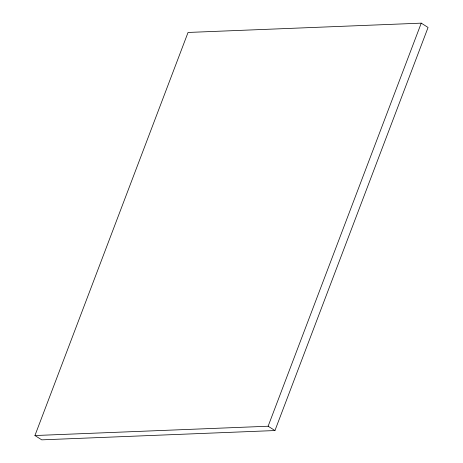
<?xml version="1.0" encoding="UTF-8"?>
<svg xmlns="http://www.w3.org/2000/svg" width="463" height="463" viewBox="0 0 463 463"><rect width="100%" height="100%" fill="white"/><g stroke="black" fill="none" stroke-linecap="round" stroke-linejoin="round"><path stroke-width="0.69" d="M34.933 435.538L188.047 32.456L421.243 23.15L428.067 27.462L274.953 430.544L41.757 439.85L34.933 435.538L268.123 426.232L274.953 430.544M268.123 426.232L421.243 23.15"/></g></svg>
